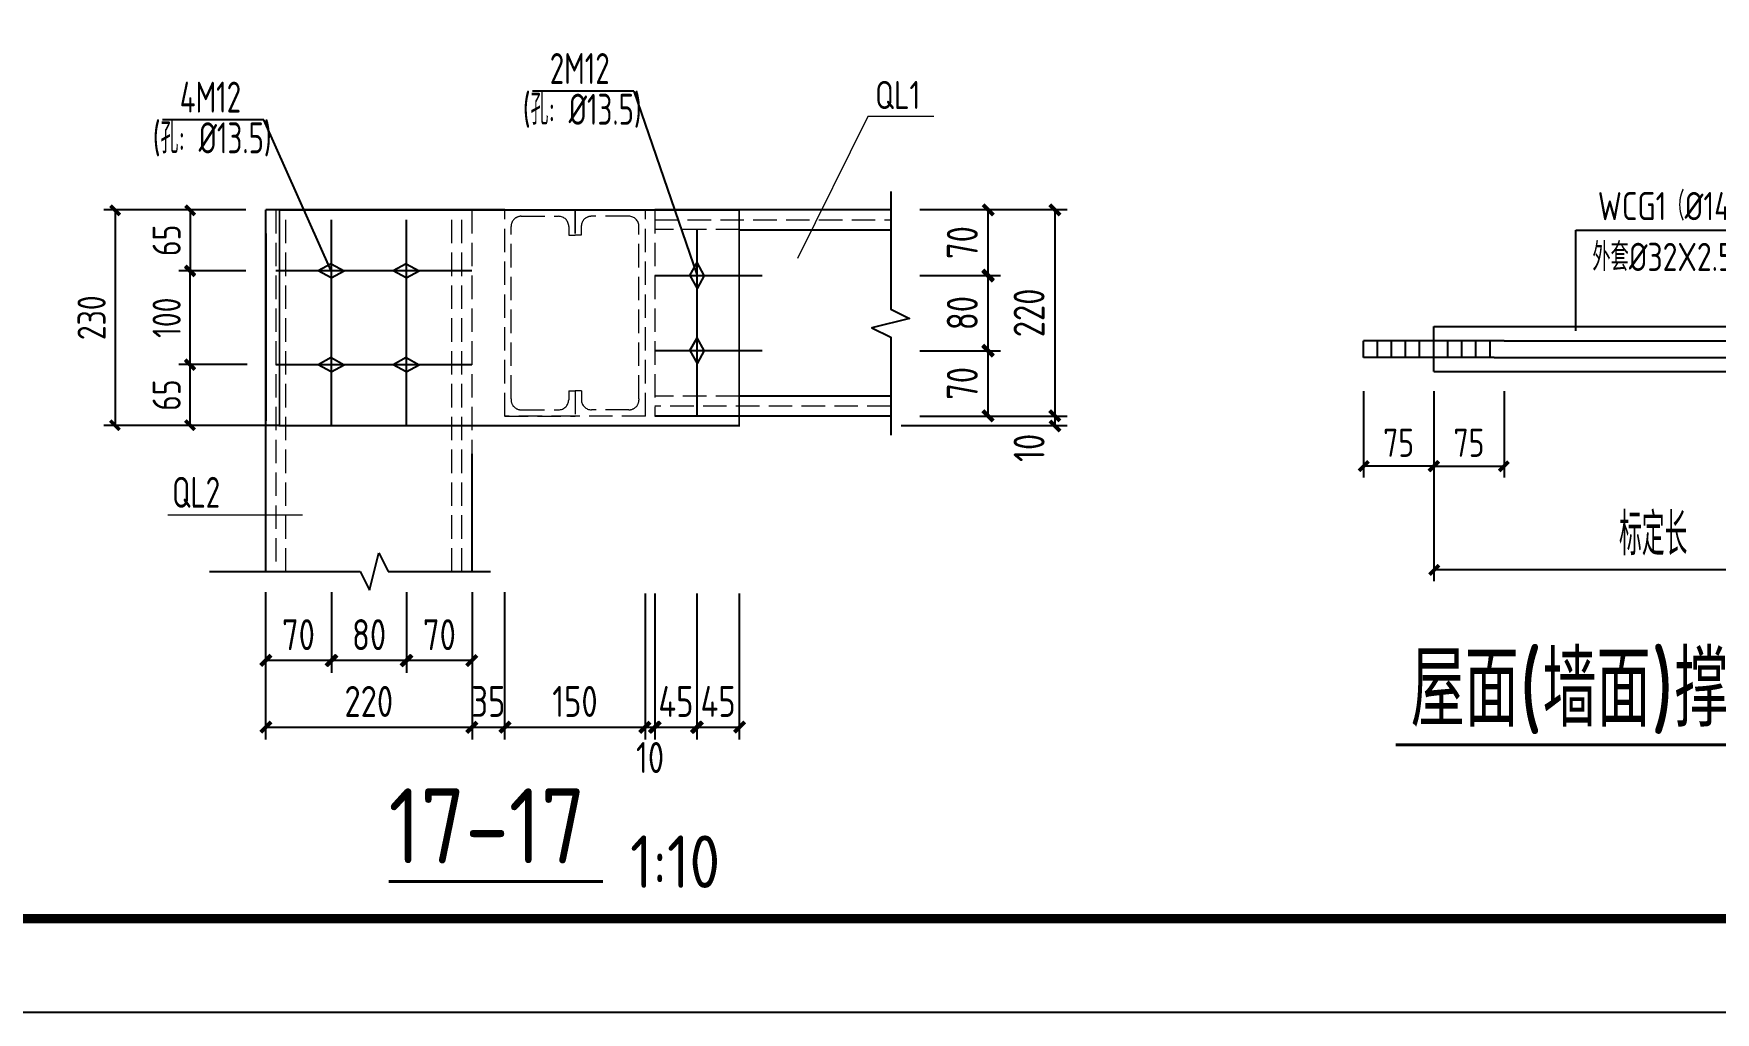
# Model space of a CAD drawing. Header units: millimetres. Extents: x 866561 to 877878, y 40199 to 44891.
# Drawn here: x 875400.8 to 875580.1, y 40208.1 to 40312.5 of the extents above; entities that cross this region are included whole.
import ezdxf

# ---------------------------------------------------------------- set-up
doc = ezdxf.new("R2010")
doc.units = ezdxf.units.MM
doc.header["$LTSCALE"] = 1000
doc.header["$MEASUREMENT"] = 0
doc.linetypes.add('DASH', pattern=[0.35, 0.25, -0.1])
doc.linetypes.add('DOTE', pattern=[2.42, 2, -0.2, 0.02, -0.2])
for name, color, linetype in [('AXIS', 3, 'Continuous'), ('D1', 112, 'Continuous'), ('D2', 6, 'Continuous'), ('DIM', 7, 'Continuous'), ('DOTE', 1, 'DOTE'), ('FRAME', 4, 'Continuous'), ('M_Thin', 7, 'Continuous'), ('THIN', 7, 'Continuous'), ('文字', 7, 'Continuous'), ('标注', 7, 'Continuous'), ('桩', 6, 'Continuous'), ('索引符号标注', 253, 'Continuous')]:
    doc.layers.add(name, color=color, linetype=linetype)
for name, color, linetype, lineweight in [('D3', 62, 'Continuous', 9), ('LZ', 64, 'Continuous', 9), ('数字', 3, 'Continuous', 9)]:
    doc.layers.add(name, color=color, linetype=linetype, lineweight=lineweight)
doc.styles.add('GBHZ', font='gbenor.shx', dxfattribs={"width": 0.9, "bigfont": 'gbcbig.shx'})
doc.dimstyles.new('Y10', dxfattribs={"dimscale": 0, "dimtxt": 3, "dimasz": 0.01, "dimexe": 1.2, "dimexo": 1, "dimgap": 1, "dimtad": 1, "dimdec": 0, "dimlfac": 10, "dimzin": 0, "dimdsep": 46, "dimtxsty": 'GBHZ', "dimblk1": 'DX', "dimblk2": 'DX', "dimsah": 1, "dimcen": 0.09, "dimdle": 1, "dimadec": 0, "dimazin": 0, "dimtfac": 1, "dimtdec": 0, "dimtix": 1, "dimtmove": 2, "dimatfit": 3, "dimldrblk": 'DX', "dimfxl": 0, "dimtolj": 1, "dimtzin": 0, "dimarcsym": 0})
doc.dimstyles.new('Y10(110)', dxfattribs={"dimscale": 1.1, "dimtxt": 3, "dimasz": 0.01, "dimexe": 1.2, "dimexo": 1, "dimgap": 1, "dimtad": 1, "dimdec": 0, "dimlfac": 10, "dimzin": 0, "dimdsep": 46, "dimtxsty": 'GBHZ', "dimblk1": 'DX', "dimblk2": 'DX', "dimsah": 1, "dimcen": 0.09, "dimdle": 1, "dimadec": 0, "dimazin": 0, "dimtfac": 1, "dimtdec": 0, "dimtix": 1, "dimtmove": 2, "dimatfit": 3, "dimldrblk": 'DX', "dimfxl": 0, "dimtolj": 1, "dimtzin": 0, "dimarcsym": 0})

# ---------------------------------------------------------------- blocks, each defined once
blk = doc.blocks.new('DX')
at = {"color": 0, "linetype": 'ByBlock', "const_width": 40}
blk.add_lwpolyline([(-54, -51), (46, 49)], dxfattribs=at)
blk = doc.blocks.new('*D701')
at = {"layer": 'Defpoints', "color": 0, "linetype": 'ByBlock', "transparency": 16777216}
for p in [(875600.74, 40275.39), (875550.06, 40273.17), (875550.06, 40255.31)]:
    blk.add_point(p, dxfattribs=at)
at = {"layer": 'dim', "color": 0, "linetype": 'ByBlock', "lineweight": -2, "transparency": 16777216}
for p, q in [((875600.74, 40274.39), (875600.74, 40254.11)), ((875550.06, 40272.17), (875550.06, 40254.11)), ((875600.73, 40255.31), (875550.07, 40255.31))]:
    blk.add_line(p, q, dxfattribs=at)
at = {"layer": 'dim', "color": 0, "linetype": 'ByBlock', "lineweight": -2, "transparency": 16777216, "xscale": 0.01, "yscale": 0.01, "zscale": 0.01, "rotation": 180}
blk.add_blockref('DX', (875550.06, 40255.31), dxfattribs=at)
at = {"layer": 'dim', "color": 0, "linetype": 'ByBlock', "lineweight": -2, "transparency": 16777216, "xscale": 0.01, "yscale": 0.01, "zscale": 0.01}
blk.add_blockref('DX', (875600.74, 40255.31), dxfattribs=at)
blk = doc.blocks.new('*D702')
at = {"layer": 'Defpoints', "color": 0, "linetype": 'ByBlock', "transparency": 16777216}
for p in [(875550.06, 40275.39), (875557.56, 40275.39), (875557.56, 40266.37)]:
    blk.add_point(p, dxfattribs=at)
at = {"layer": 'dim', "color": 0, "linetype": 'ByBlock', "lineweight": -2, "transparency": 16777216}
for p, q in [((875550.06, 40274.39), (875550.06, 40265.17)), ((875557.56, 40274.39), (875557.56, 40265.17)), ((875550.07, 40266.37), (875557.55, 40266.37))]:
    blk.add_line(p, q, dxfattribs=at)
at = {"layer": 'dim', "color": 0, "linetype": 'ByBlock', "lineweight": -2, "transparency": 16777216, "xscale": 0.01, "yscale": 0.01, "zscale": 0.01, "rotation": 180}
blk.add_blockref('DX', (875550.06, 40266.37), dxfattribs=at)
at = {"layer": 'dim', "color": 0, "linetype": 'ByBlock', "lineweight": -2, "transparency": 16777216, "xscale": 0.01, "yscale": 0.01, "zscale": 0.01}
blk.add_blockref('DX', (875557.56, 40266.37), dxfattribs=at)
at = {"layer": 'dim', "color": 0, "linetype": 'ByBlock', "transparency": 16777216, "insert": (875553.81, 40268.87), "char_height": 3, "attachment_point": 5, "style": 'GBHZ'}
blk.add_mtext('\\A1;75', dxfattribs=at)
blk = doc.blocks.new('*D703')
at = {"layer": 'Defpoints', "color": 0, "linetype": 'ByBlock', "transparency": 16777216}
for p in [(875542.56, 40275.39), (875550.06, 40275.39), (875542.56, 40266.37)]:
    blk.add_point(p, dxfattribs=at)
at = {"layer": 'dim', "color": 0, "linetype": 'ByBlock', "lineweight": -2, "transparency": 16777216}
for p, q in [((875542.56, 40274.39), (875542.56, 40265.17)), ((875550.06, 40274.39), (875550.06, 40265.17)), ((875550.05, 40266.37), (875542.57, 40266.37))]:
    blk.add_line(p, q, dxfattribs=at)
at = {"layer": 'dim', "color": 0, "linetype": 'ByBlock', "lineweight": -2, "transparency": 16777216, "xscale": 0.01, "yscale": 0.01, "zscale": 0.01, "rotation": 180}
blk.add_blockref('DX', (875542.56, 40266.37), dxfattribs=at)
at = {"layer": 'dim', "color": 0, "linetype": 'ByBlock', "lineweight": -2, "transparency": 16777216, "xscale": 0.01, "yscale": 0.01, "zscale": 0.01}
blk.add_blockref('DX', (875550.06, 40266.37), dxfattribs=at)
at = {"layer": 'dim', "color": 0, "linetype": 'ByBlock', "transparency": 16777216, "insert": (875546.31, 40268.87), "char_height": 3, "attachment_point": 5, "style": 'GBHZ'}
blk.add_mtext('\\A1;75', dxfattribs=at)
blk = doc.blocks.new('*D1007')
at = {"layer": 'Defpoints', "color": 0, "linetype": 'ByBlock', "transparency": 16777216}
for p in [(875425.49, 40254.05), (875447.54, 40254.05), (875447.54, 40238.54)]:
    blk.add_point(p, dxfattribs=at)
at = {"layer": 'DIM', "color": 0, "linetype": 'ByBlock', "lineweight": -2, "transparency": 16777216}
for p, q in [((875425.49, 40252.95), (875425.49, 40237.22)), ((875447.54, 40252.95), (875447.54, 40237.22)), ((875425.5, 40238.54), (875447.52, 40238.54))]:
    blk.add_line(p, q, dxfattribs=at)
at = {"layer": 'DIM', "color": 0, "linetype": 'ByBlock', "lineweight": -2, "transparency": 16777216, "xscale": 0.011, "yscale": 0.011, "zscale": 0.011, "rotation": 180}
blk.add_blockref('DX', (875425.49, 40238.54), dxfattribs=at)
at = {"layer": 'DIM', "color": 0, "linetype": 'ByBlock', "lineweight": -2, "transparency": 16777216, "xscale": 0.011, "yscale": 0.011, "zscale": 0.011}
blk.add_blockref('DX', (875447.54, 40238.54), dxfattribs=at)
at = {"layer": 'DIM', "color": 0, "linetype": 'ByBlock', "transparency": 16777216, "insert": (875436.51, 40241.29), "char_height": 3.3, "attachment_point": 5, "style": 'GBHZ'}
blk.add_mtext('\\A1;220', dxfattribs=at)
blk = doc.blocks.new('*D1008')
at = {"layer": 'Defpoints', "color": 0, "linetype": 'ByBlock', "transparency": 16777216}
for p in [(875440.54, 40254.05), (875447.54, 40254.05), (875440.54, 40245.66)]:
    blk.add_point(p, dxfattribs=at)
at = {"layer": 'DIM', "color": 0, "linetype": 'ByBlock', "lineweight": -2, "transparency": 16777216}
for p, q in [((875440.54, 40252.95), (875440.54, 40244.34)), ((875447.54, 40252.95), (875447.54, 40244.34)), ((875447.52, 40245.66), (875440.55, 40245.66))]:
    blk.add_line(p, q, dxfattribs=at)
at = {"layer": 'DIM', "color": 0, "linetype": 'ByBlock', "lineweight": -2, "transparency": 16777216, "xscale": 0.011, "yscale": 0.011, "zscale": 0.011, "rotation": 180}
blk.add_blockref('DX', (875440.54, 40245.66), dxfattribs=at)
at = {"layer": 'DIM', "color": 0, "linetype": 'ByBlock', "lineweight": -2, "transparency": 16777216, "xscale": 0.011, "yscale": 0.011, "zscale": 0.011}
blk.add_blockref('DX', (875447.54, 40245.66), dxfattribs=at)
at = {"layer": 'DIM', "color": 0, "linetype": 'ByBlock', "transparency": 16777216, "insert": (875444.04, 40248.41), "char_height": 3.3, "attachment_point": 5, "style": 'GBHZ'}
blk.add_mtext('\\A1;70', dxfattribs=at)
blk = doc.blocks.new('*D1009')
at = {"layer": 'Defpoints', "color": 0, "linetype": 'ByBlock', "transparency": 16777216}
for p in [(875432.54, 40254.05), (875440.54, 40254.05), (875432.54, 40245.66)]:
    blk.add_point(p, dxfattribs=at)
at = {"layer": 'DIM', "color": 0, "linetype": 'ByBlock', "lineweight": -2, "transparency": 16777216}
for p, q in [((875432.54, 40252.95), (875432.54, 40244.34)), ((875440.54, 40252.95), (875440.54, 40244.34)), ((875440.53, 40245.66), (875432.55, 40245.66))]:
    blk.add_line(p, q, dxfattribs=at)
at = {"layer": 'DIM', "color": 0, "linetype": 'ByBlock', "lineweight": -2, "transparency": 16777216, "xscale": 0.011, "yscale": 0.011, "zscale": 0.011, "rotation": 180}
blk.add_blockref('DX', (875432.54, 40245.66), dxfattribs=at)
at = {"layer": 'DIM', "color": 0, "linetype": 'ByBlock', "lineweight": -2, "transparency": 16777216, "xscale": 0.011, "yscale": 0.011, "zscale": 0.011}
blk.add_blockref('DX', (875440.54, 40245.66), dxfattribs=at)
at = {"layer": 'DIM', "color": 0, "linetype": 'ByBlock', "transparency": 16777216, "insert": (875436.54, 40248.41), "char_height": 3.3, "attachment_point": 5, "style": 'GBHZ'}
blk.add_mtext('\\A1;80', dxfattribs=at)
blk = doc.blocks.new('*D1010')
at = {"layer": 'Defpoints', "color": 0, "linetype": 'ByBlock', "transparency": 16777216}
for p in [(875425.49, 40254.05), (875432.54, 40254.05), (875425.49, 40245.66)]:
    blk.add_point(p, dxfattribs=at)
at = {"layer": 'DIM', "color": 0, "linetype": 'ByBlock', "lineweight": -2, "transparency": 16777216}
for p, q in [((875425.49, 40252.95), (875425.49, 40244.34)), ((875432.54, 40252.95), (875432.54, 40244.34)), ((875432.52, 40245.66), (875425.5, 40245.66))]:
    blk.add_line(p, q, dxfattribs=at)
at = {"layer": 'DIM', "color": 0, "linetype": 'ByBlock', "lineweight": -2, "transparency": 16777216, "xscale": 0.011, "yscale": 0.011, "zscale": 0.011, "rotation": 180}
blk.add_blockref('DX', (875425.49, 40245.66), dxfattribs=at)
at = {"layer": 'DIM', "color": 0, "linetype": 'ByBlock', "lineweight": -2, "transparency": 16777216, "xscale": 0.011, "yscale": 0.011, "zscale": 0.011}
blk.add_blockref('DX', (875432.54, 40245.66), dxfattribs=at)
at = {"layer": 'DIM', "color": 0, "linetype": 'ByBlock', "transparency": 16777216, "insert": (875429.01, 40248.41), "char_height": 3.3, "attachment_point": 5, "style": 'GBHZ'}
blk.add_mtext('\\A1;70', dxfattribs=at)
blk = doc.blocks.new('*D1013')
at = {"layer": 'Defpoints', "color": 0, "linetype": 'ByBlock', "transparency": 16777216}
for p in [(875447.54, 40254.05), (875450.99, 40254.05), (875450.99, 40238.54)]:
    blk.add_point(p, dxfattribs=at)
at = {"layer": 'DIM', "color": 0, "linetype": 'ByBlock', "lineweight": -2, "transparency": 16777216}
for p, q in [((875447.54, 40252.95), (875447.54, 40237.22)), ((875450.99, 40252.95), (875450.99, 40237.22)), ((875447.52, 40238.54), (875447.51, 40238.54)), ((875447.54, 40238.54), (875450.99, 40238.54)), ((875451.01, 40238.54), (875451.02, 40238.54))]:
    blk.add_line(p, q, dxfattribs=at)
at = {"layer": 'DIM', "color": 0, "linetype": 'ByBlock', "lineweight": -2, "transparency": 16777216, "xscale": 0.011, "yscale": 0.011, "zscale": 0.011}
blk.add_blockref('DX', (875447.54, 40238.54), dxfattribs=at)
at = {"layer": 'DIM', "color": 0, "linetype": 'ByBlock', "lineweight": -2, "transparency": 16777216, "xscale": 0.011, "yscale": 0.011, "zscale": 0.011, "rotation": 180}
blk.add_blockref('DX', (875450.99, 40238.54), dxfattribs=at)
at = {"layer": 'DIM', "color": 0, "linetype": 'ByBlock', "transparency": 16777216, "insert": (875449.26, 40241.29), "char_height": 3.3, "attachment_point": 5, "style": 'GBHZ'}
blk.add_mtext('\\A1;35', dxfattribs=at)
blk = doc.blocks.new('*D1014')
at = {"layer": 'Defpoints', "color": 0, "linetype": 'ByBlock', "transparency": 16777216}
for p in [(875450.99, 40254.05), (875465.99, 40253.91), (875465.99, 40238.54)]:
    blk.add_point(p, dxfattribs=at)
at = {"layer": 'DIM', "color": 0, "linetype": 'ByBlock', "lineweight": -2, "transparency": 16777216}
for p, q in [((875450.99, 40252.95), (875450.99, 40237.22)), ((875465.99, 40252.81), (875465.99, 40237.22)), ((875451.01, 40238.54), (875465.98, 40238.54))]:
    blk.add_line(p, q, dxfattribs=at)
at = {"layer": 'DIM', "color": 0, "linetype": 'ByBlock', "lineweight": -2, "transparency": 16777216, "xscale": 0.011, "yscale": 0.011, "zscale": 0.011, "rotation": 180}
blk.add_blockref('DX', (875450.99, 40238.54), dxfattribs=at)
at = {"layer": 'DIM', "color": 0, "linetype": 'ByBlock', "lineweight": -2, "transparency": 16777216, "xscale": 0.011, "yscale": 0.011, "zscale": 0.011}
blk.add_blockref('DX', (875465.99, 40238.54), dxfattribs=at)
at = {"layer": 'DIM', "color": 0, "linetype": 'ByBlock', "transparency": 16777216, "insert": (875458.49, 40241.29), "char_height": 3.3, "attachment_point": 5, "style": 'GBHZ'}
blk.add_mtext('\\A1;150', dxfattribs=at)
blk = doc.blocks.new('*D1015')
at = {"layer": 'Defpoints', "color": 0, "linetype": 'ByBlock', "transparency": 16777216}
for p in [(875424.39, 40293.7), (875417.45, 40287.2), (875424.39, 40287.2)]:
    blk.add_point(p, dxfattribs=at)
at = {"layer": 'DIM', "color": 0, "linetype": 'ByBlock', "lineweight": -2, "transparency": 16777216}
for p, q in [((875423.39, 40293.7), (875416.25, 40293.7)), ((875417.45, 40293.69), (875417.45, 40287.21)), ((875423.39, 40287.2), (875416.25, 40287.2))]:
    blk.add_line(p, q, dxfattribs=at)
at = {"layer": 'DIM', "color": 0, "linetype": 'ByBlock', "lineweight": -2, "transparency": 16777216, "xscale": 0.01, "yscale": 0.01, "zscale": 0.01}
for p, rotation in [((875417.45, 40293.7), 90), ((875417.45, 40287.2), 270)]:
    blk.add_blockref('DX', p, dxfattribs=dict(at, rotation=rotation))
at = {"layer": 'DIM', "color": 0, "linetype": 'ByBlock', "transparency": 16777216, "insert": (875414.95, 40290.45), "char_height": 3, "attachment_point": 5, "rotation": 90, "style": 'GBHZ'}
blk.add_mtext('\\A1;65', dxfattribs=at)
blk = doc.blocks.new('*D1016')
at = {"layer": 'Defpoints', "color": 0, "linetype": 'ByBlock', "transparency": 16777216}
for p in [(875417.45, 40287.2), (875424.39, 40287.2), (875424.53, 40277.2)]:
    blk.add_point(p, dxfattribs=at)
at = {"layer": 'DIM', "color": 0, "linetype": 'ByBlock', "lineweight": -2, "transparency": 16777216}
for p, q in [((875423.39, 40287.2), (875416.25, 40287.2)), ((875417.45, 40277.21), (875417.45, 40287.19)), ((875423.53, 40277.2), (875416.25, 40277.2))]:
    blk.add_line(p, q, dxfattribs=at)
at = {"layer": 'DIM', "color": 0, "linetype": 'ByBlock', "lineweight": -2, "transparency": 16777216, "xscale": 0.01, "yscale": 0.01, "zscale": 0.01}
for p, rotation in [((875417.45, 40287.2), 90), ((875417.45, 40277.2), 270)]:
    blk.add_blockref('DX', p, dxfattribs=dict(at, rotation=rotation))
at = {"layer": 'DIM', "color": 0, "linetype": 'ByBlock', "transparency": 16777216, "insert": (875414.95, 40282.2), "char_height": 3, "attachment_point": 5, "rotation": 90, "style": 'GBHZ'}
blk.add_mtext('\\A1;100', dxfattribs=at)
blk = doc.blocks.new('*D1017')
at = {"layer": 'Defpoints', "color": 0, "linetype": 'ByBlock', "transparency": 16777216}
for p in [(875417.45, 40277.2), (875424.39, 40277.2), (875424.39, 40270.7)]:
    blk.add_point(p, dxfattribs=at)
at = {"layer": 'DIM', "color": 0, "linetype": 'ByBlock', "lineweight": -2, "transparency": 16777216}
for p, q in [((875423.39, 40277.2), (875416.25, 40277.2)), ((875417.45, 40270.71), (875417.45, 40277.19)), ((875423.39, 40270.7), (875416.25, 40270.7))]:
    blk.add_line(p, q, dxfattribs=at)
at = {"layer": 'DIM', "color": 0, "linetype": 'ByBlock', "lineweight": -2, "transparency": 16777216, "xscale": 0.01, "yscale": 0.01, "zscale": 0.01}
for p, rotation in [((875417.45, 40277.2), 90), ((875417.45, 40270.7), 270)]:
    blk.add_blockref('DX', p, dxfattribs=dict(at, rotation=rotation))
at = {"layer": 'DIM', "color": 0, "linetype": 'ByBlock', "transparency": 16777216, "insert": (875414.95, 40273.95), "char_height": 3, "attachment_point": 5, "rotation": 90, "style": 'GBHZ'}
blk.add_mtext('\\A1;65', dxfattribs=at)
blk = doc.blocks.new('*D1018')
at = {"layer": 'Defpoints', "color": 0, "linetype": 'ByBlock', "transparency": 16777216}
for p in [(875422.39, 40293.7), (875409.45, 40270.7), (875422.39, 40270.7)]:
    blk.add_point(p, dxfattribs=at)
at = {"layer": 'DIM', "color": 0, "linetype": 'ByBlock', "lineweight": -2, "transparency": 16777216}
for p, q in [((875421.39, 40293.7), (875408.25, 40293.7)), ((875409.45, 40293.69), (875409.45, 40270.71)), ((875421.39, 40270.7), (875408.25, 40270.7))]:
    blk.add_line(p, q, dxfattribs=at)
at = {"layer": 'DIM', "color": 0, "linetype": 'ByBlock', "lineweight": -2, "transparency": 16777216, "xscale": 0.01, "yscale": 0.01, "zscale": 0.01}
for p, rotation in [((875409.45, 40293.7), 90), ((875409.45, 40270.7), 270)]:
    blk.add_blockref('DX', p, dxfattribs=dict(at, rotation=rotation))
at = {"layer": 'DIM', "color": 0, "linetype": 'ByBlock', "transparency": 16777216, "insert": (875406.95, 40282.2), "char_height": 3, "attachment_point": 5, "rotation": 90, "style": 'GBHZ'}
blk.add_mtext('\\A1;230', dxfattribs=at)
blk = doc.blocks.new('*D1019')
at = {"layer": 'Defpoints', "color": 0, "linetype": 'ByBlock', "transparency": 16777216}
for p in [(875494.15, 40293.74), (875494.15, 40271.7), (875509.66, 40271.7)]:
    blk.add_point(p, dxfattribs=at)
at = {"layer": 'DIM', "color": 0, "linetype": 'ByBlock', "lineweight": -2, "transparency": 16777216}
for p, q in [((875495.25, 40293.74), (875510.98, 40293.74)), ((875509.66, 40293.73), (875509.66, 40271.71)), ((875495.25, 40271.7), (875510.98, 40271.7))]:
    blk.add_line(p, q, dxfattribs=at)
at = {"layer": 'DIM', "color": 0, "linetype": 'ByBlock', "lineweight": -2, "transparency": 16777216, "xscale": 0.011, "yscale": 0.011, "zscale": 0.011}
for p, rotation in [((875509.66, 40293.74), 90), ((875509.66, 40271.7), 270)]:
    blk.add_blockref('DX', p, dxfattribs=dict(at, rotation=rotation))
at = {"layer": 'DIM', "color": 0, "linetype": 'ByBlock', "transparency": 16777216, "insert": (875506.91, 40282.72), "char_height": 3.3, "attachment_point": 5, "rotation": 90, "style": 'GBHZ'}
blk.add_mtext('\\A1;220', dxfattribs=at)
blk = doc.blocks.new('*D1020')
at = {"layer": 'Defpoints', "color": 0, "linetype": 'ByBlock', "transparency": 16777216}
for p in [(875494.15, 40278.69), (875502.54, 40278.69), (875494.15, 40271.7)]:
    blk.add_point(p, dxfattribs=at)
at = {"layer": 'DIM', "color": 0, "linetype": 'ByBlock', "lineweight": -2, "transparency": 16777216}
for p, q in [((875495.25, 40278.69), (875503.86, 40278.69)), ((875502.54, 40271.71), (875502.54, 40278.68)), ((875495.25, 40271.7), (875503.86, 40271.7))]:
    blk.add_line(p, q, dxfattribs=at)
at = {"layer": 'DIM', "color": 0, "linetype": 'ByBlock', "lineweight": -2, "transparency": 16777216, "xscale": 0.011, "yscale": 0.011, "zscale": 0.011}
for p, rotation in [((875502.54, 40278.69), 90), ((875502.54, 40271.7), 270)]:
    blk.add_blockref('DX', p, dxfattribs=dict(at, rotation=rotation))
at = {"layer": 'DIM', "color": 0, "linetype": 'ByBlock', "transparency": 16777216, "insert": (875499.79, 40275.2), "char_height": 3.3, "attachment_point": 5, "rotation": 90, "style": 'GBHZ'}
blk.add_mtext('\\A1;70', dxfattribs=at)
blk = doc.blocks.new('*D1021')
at = {"layer": 'Defpoints', "color": 0, "linetype": 'ByBlock', "transparency": 16777216}
for p in [(875494.15, 40286.7), (875502.54, 40286.7), (875494.15, 40278.69)]:
    blk.add_point(p, dxfattribs=at)
at = {"layer": 'DIM', "color": 0, "linetype": 'ByBlock', "lineweight": -2, "transparency": 16777216}
for p, q in [((875495.25, 40286.7), (875503.86, 40286.7)), ((875502.54, 40278.71), (875502.54, 40286.69)), ((875495.25, 40278.69), (875503.86, 40278.69))]:
    blk.add_line(p, q, dxfattribs=at)
at = {"layer": 'DIM', "color": 0, "linetype": 'ByBlock', "lineweight": -2, "transparency": 16777216, "xscale": 0.011, "yscale": 0.011, "zscale": 0.011}
for p, rotation in [((875502.54, 40286.7), 90), ((875502.54, 40278.69), 270)]:
    blk.add_blockref('DX', p, dxfattribs=dict(at, rotation=rotation))
at = {"layer": 'DIM', "color": 0, "linetype": 'ByBlock', "transparency": 16777216, "insert": (875499.79, 40282.7), "char_height": 3.3, "attachment_point": 5, "rotation": 90, "style": 'GBHZ'}
blk.add_mtext('\\A1;80', dxfattribs=at)
blk = doc.blocks.new('*D1022')
at = {"layer": 'Defpoints', "color": 0, "linetype": 'ByBlock', "transparency": 16777216}
for p in [(875494.15, 40293.74), (875502.54, 40293.74), (875494.15, 40286.7)]:
    blk.add_point(p, dxfattribs=at)
at = {"layer": 'DIM', "color": 0, "linetype": 'ByBlock', "lineweight": -2, "transparency": 16777216}
for p, q in [((875495.25, 40293.74), (875503.86, 40293.74)), ((875502.54, 40286.71), (875502.54, 40293.73)), ((875495.25, 40286.7), (875503.86, 40286.7))]:
    blk.add_line(p, q, dxfattribs=at)
at = {"layer": 'DIM', "color": 0, "linetype": 'ByBlock', "lineweight": -2, "transparency": 16777216, "xscale": 0.011, "yscale": 0.011, "zscale": 0.011}
for p, rotation in [((875502.54, 40293.74), 90), ((875502.54, 40286.7), 270)]:
    blk.add_blockref('DX', p, dxfattribs=dict(at, rotation=rotation))
at = {"layer": 'DIM', "color": 0, "linetype": 'ByBlock', "transparency": 16777216, "insert": (875499.79, 40290.22), "char_height": 3.3, "attachment_point": 5, "rotation": 90, "style": 'GBHZ'}
blk.add_mtext('\\A1;70', dxfattribs=at)
blk = doc.blocks.new('*D1023')
at = {"layer": 'Defpoints', "color": 0, "linetype": 'ByBlock', "transparency": 16777216}
for p in [(875465.99, 40253.91), (875467, 40253.91), (875467, 40238.54)]:
    blk.add_point(p, dxfattribs=at)
at = {"layer": 'DIM', "color": 0, "linetype": 'ByBlock', "lineweight": -2, "transparency": 16777216}
for p, q in [((875465.99, 40252.81), (875465.99, 40237.22)), ((875467, 40252.81), (875467, 40237.22)), ((875465.98, 40238.54), (875465.97, 40238.54)), ((875465.99, 40238.54), (875467, 40238.54)), ((875467.01, 40238.54), (875467.02, 40238.54))]:
    blk.add_line(p, q, dxfattribs=at)
at = {"layer": 'DIM', "color": 0, "linetype": 'ByBlock', "lineweight": -2, "transparency": 16777216, "xscale": 0.011, "yscale": 0.011, "zscale": 0.011}
blk.add_blockref('DX', (875465.99, 40238.54), dxfattribs=at)
at = {"layer": 'DIM', "color": 0, "linetype": 'ByBlock', "lineweight": -2, "transparency": 16777216, "xscale": 0.011, "yscale": 0.011, "zscale": 0.011, "rotation": 180}
blk.add_blockref('DX', (875467, 40238.54), dxfattribs=at)
at = {"layer": 'DIM', "color": 0, "linetype": 'ByBlock', "transparency": 16777216, "insert": (875466.5, 40235.31), "char_height": 3.3, "attachment_point": 5, "style": 'GBHZ'}
blk.add_mtext('\\A1;10', dxfattribs=at)
blk = doc.blocks.new('*D1024')
at = {"layer": 'Defpoints', "color": 0, "linetype": 'ByBlock', "transparency": 16777216}
for p in [(875467, 40253.91), (875471.5, 40253.91), (875471.5, 40238.54)]:
    blk.add_point(p, dxfattribs=at)
at = {"layer": 'DIM', "color": 0, "linetype": 'ByBlock', "lineweight": -2, "transparency": 16777216}
for p, q in [((875467, 40252.81), (875467, 40237.22)), ((875471.5, 40252.81), (875471.5, 40237.22)), ((875466.99, 40238.54), (875466.98, 40238.54)), ((875467, 40238.54), (875471.5, 40238.54)), ((875471.51, 40238.54), (875471.52, 40238.54))]:
    blk.add_line(p, q, dxfattribs=at)
at = {"layer": 'DIM', "color": 0, "linetype": 'ByBlock', "lineweight": -2, "transparency": 16777216, "xscale": 0.011, "yscale": 0.011, "zscale": 0.011}
blk.add_blockref('DX', (875467, 40238.54), dxfattribs=at)
at = {"layer": 'DIM', "color": 0, "linetype": 'ByBlock', "lineweight": -2, "transparency": 16777216, "xscale": 0.011, "yscale": 0.011, "zscale": 0.011, "rotation": 180}
blk.add_blockref('DX', (875471.5, 40238.54), dxfattribs=at)
at = {"layer": 'DIM', "color": 0, "linetype": 'ByBlock', "transparency": 16777216, "insert": (875469.25, 40241.29), "char_height": 3.3, "attachment_point": 5, "style": 'GBHZ'}
blk.add_mtext('\\A1;45', dxfattribs=at)
blk = doc.blocks.new('*D1025')
at = {"layer": 'Defpoints', "color": 0, "linetype": 'ByBlock', "transparency": 16777216}
for p in [(875471.5, 40253.91), (875476, 40253.91), (875476, 40238.54)]:
    blk.add_point(p, dxfattribs=at)
at = {"layer": 'DIM', "color": 0, "linetype": 'ByBlock', "lineweight": -2, "transparency": 16777216}
for p, q in [((875471.5, 40252.81), (875471.5, 40237.22)), ((875476, 40252.81), (875476, 40237.22)), ((875471.49, 40238.54), (875471.48, 40238.54)), ((875471.5, 40238.54), (875476, 40238.54)), ((875476.01, 40238.54), (875476.02, 40238.54))]:
    blk.add_line(p, q, dxfattribs=at)
at = {"layer": 'DIM', "color": 0, "linetype": 'ByBlock', "lineweight": -2, "transparency": 16777216, "xscale": 0.011, "yscale": 0.011, "zscale": 0.011}
blk.add_blockref('DX', (875471.5, 40238.54), dxfattribs=at)
at = {"layer": 'DIM', "color": 0, "linetype": 'ByBlock', "lineweight": -2, "transparency": 16777216, "xscale": 0.011, "yscale": 0.011, "zscale": 0.011, "rotation": 180}
blk.add_blockref('DX', (875476, 40238.54), dxfattribs=at)
at = {"layer": 'DIM', "color": 0, "linetype": 'ByBlock', "transparency": 16777216, "insert": (875473.75, 40241.29), "char_height": 3.3, "attachment_point": 5, "style": 'GBHZ'}
blk.add_mtext('\\A1;45', dxfattribs=at)
blk = doc.blocks.new('*D1035')
at = {"layer": 'Defpoints', "color": 0, "linetype": 'ByBlock', "transparency": 16777216}
for p in [(875494.15, 40271.7), (875492.16, 40270.7), (875509.66, 40270.7)]:
    blk.add_point(p, dxfattribs=at)
at = {"layer": 'DIM', "color": 0, "linetype": 'ByBlock', "lineweight": -2, "transparency": 16777216}
for p, q in [((875495.25, 40271.7), (875510.98, 40271.7)), ((875509.66, 40271.71), (875509.66, 40271.72)), ((875509.66, 40271.7), (875509.66, 40270.7)), ((875493.26, 40270.7), (875510.98, 40270.7)), ((875509.66, 40270.69), (875509.66, 40270.68))]:
    blk.add_line(p, q, dxfattribs=at)
at = {"layer": 'DIM', "color": 0, "linetype": 'ByBlock', "lineweight": -2, "transparency": 16777216, "xscale": 0.011, "yscale": 0.011, "zscale": 0.011}
for p, rotation in [((875509.66, 40271.7), 270), ((875509.66, 40270.7), 90)]:
    blk.add_blockref('DX', p, dxfattribs=dict(at, rotation=rotation))
at = {"layer": 'DIM', "color": 0, "linetype": 'ByBlock', "transparency": 16777216, "insert": (875506.91, 40268.33), "char_height": 3.3, "attachment_point": 5, "rotation": 90, "style": 'GBHZ'}
blk.add_mtext('\\A1;10', dxfattribs=at)

msp = doc.modelspace()

# ---------------------------------------------------------------- linework, layer by layer
msp.add_line((875911.262, 40208.139), (875070.262, 40208.139))
at = {"color": 0, "const_width": 1}
msp.add_lwpolyline([(875901.262, 40218.139), (875095.262, 40218.139), (875095.262, 40792.139), (875901.262, 40792.139)], close=True, dxfattribs=at)
at = {"layer": 'D1', "color": 251}
for p, q in [((875464.775, 40306.357), (875453.952, 40306.357)), ((875464.775, 40306.357), (875471.503, 40286.698)), ((875425.321, 40303.308), (875414.498, 40303.308)), ((875432.49, 40287.2), (875425.321, 40303.308))]:
    msp.add_line(p, q, dxfattribs=at)
at = {"layer": 'D2'}
for p, q in [((875425.536, 40255.145), (875425.536, 40293.698)), ((875467.003, 40293.698), (875476.003, 40293.698)), ((875492.157, 40293.698), (875467.003, 40293.698)), ((875425.536, 40291.198), (875425.536, 40271.198)), ((875492.157, 40291.556), (875476.003, 40291.556)), ((875492.157, 40273.839), (875476.003, 40273.839)), ((875492.157, 40271.698), (875467.003, 40271.698)), ((875447.49, 40267.698), (875447.49, 40255.145))]:
    msp.add_line(p, q, dxfattribs=at)
at = {"layer": 'D3', "color": 251}
for p, q in [((875489.722, 40303.664), (875482.216, 40288.506)), ((875496.765, 40303.664), (875489.722, 40303.664)), ((875415.065, 40261.188), (875429.447, 40261.188))]:
    msp.add_line(p, q, dxfattribs=at)
at = {"layer": 'dim', "color": 0, "linetype": 'Continuous'}
for p, q in [((875565.203, 40291.527), (875609.681, 40291.527)), ((875565.203, 40280.818), (875565.203, 40291.527))]:
    msp.add_line(p, q, dxfattribs=at)
at = {"layer": 'DOTE', "linetype": 'DOTE', "ltscale": 5}
for p, q in [((875432.49, 40292.649), (875432.49, 40270.746)), ((875440.493, 40292.649), (875440.493, 40270.746)), ((875447.49, 40287.198), (875426.606, 40287.198)), ((875447.49, 40277.198), (875426.606, 40277.198))]:
    msp.add_line(p, q, dxfattribs=at)
at = {"layer": 'DOTE', "linetype": 'DOTE', "ltscale": 0.01}
for p, q in [((875471.503, 40271.698), (875471.503, 40292.627)), ((875467.003, 40286.698), (875478.454, 40286.698)), ((875467.003, 40278.694), (875478.454, 40278.694))]:
    msp.add_line(p, q, dxfattribs=at)
at = {"layer": 'FRAME', "color": 4}
for p, q in [((875550.055, 40281.257), (875600.742, 40281.257)), ((875550.055, 40276.457), (875550.055, 40281.257)), ((875542.555, 40277.957), (875542.555, 40279.757)), ((875557.555, 40279.757), (875542.555, 40279.757)), ((875544.055, 40277.957), (875544.055, 40279.757)), ((875545.555, 40277.957), (875545.555, 40279.757)), ((875547.055, 40277.957), (875547.055, 40279.757)), ((875548.555, 40277.957), (875548.555, 40279.757)), ((875551.555, 40277.957), (875551.555, 40279.757)), ((875553.055, 40277.957), (875553.055, 40279.757)), ((875554.555, 40277.957), (875554.555, 40279.757)), ((875556.055, 40277.957), (875556.055, 40279.757)), ((875557.555, 40279.757), (875594.523, 40279.757)), ((875556.497, 40277.957), (875542.555, 40277.957)), ((875556.497, 40277.957), (875593.242, 40277.957)), ((875550.055, 40276.457), (875600.742, 40276.457))]:
    msp.add_line(p, q, dxfattribs=at)
at = {"layer": 'LZ', "color": 251, "linetype": 'DASH', "ltscale": 0.01}
for p, q in [((875426.606, 40293.698), (875426.606, 40255.145)), ((875427.677, 40255.145), (875427.677, 40293.698)), ((875445.349, 40255.145), (875445.349, 40293.698)), ((875446.419, 40255.145), (875446.419, 40293.698)), ((875447.49, 40293.698), (875447.49, 40267.698)), ((875451, 40271.698), (875451, 40293.698)), ((875451.003, 40293.698), (875458.501, 40293.698)), ((875452.761, 40293.023), (875456.743, 40293.02)), ((875458.494, 40293.698), (875458.492, 40290.993)), ((875465.992, 40293.698), (875458.494, 40293.698)), ((875458.501, 40293.698), (875458.503, 40290.993)), ((875464.233, 40293.023), (875460.251, 40293.02)), ((875465.994, 40271.698), (875465.994, 40293.698)), ((875467.003, 40293.698), (875467.003, 40271.698)), ((875451.68, 40273.571), (875451.68, 40291.942)), ((875457.826, 40291.939), (875457.827, 40290.992)), ((875459.168, 40291.939), (875459.168, 40290.992)), ((875465.314, 40273.571), (875465.314, 40291.942)), ((875467.003, 40292.627), (875492.157, 40292.627)), ((875476.003, 40291.6), (875467.003, 40291.6)), ((875457.827, 40290.992), (875458.503, 40290.993)), ((875459.168, 40290.992), (875458.492, 40290.993)), ((875457.82, 40274.409), (875458.496, 40274.41)), ((875457.82, 40274.409), (875457.821, 40273.463)), ((875458.498, 40274.41), (875458.496, 40271.698)), ((875458.496, 40274.41), (875458.498, 40271.698)), ((875459.174, 40274.409), (875458.498, 40274.41)), ((875459.174, 40274.409), (875459.174, 40273.463)), ((875476.003, 40273.839), (875467.003, 40273.839)), ((875458.492, 40271.698), (875450.994, 40271.698)), ((875451, 40271.698), (875458.498, 40271.698)), ((875452.758, 40272.383), (875456.74, 40272.38)), ((875465.994, 40271.698), (875458.496, 40271.698)), ((875464.237, 40272.383), (875460.255, 40272.38)), ((875492.157, 40272.768), (875467.003, 40272.768))]:
    msp.add_line(p, q, dxfattribs=at)
for centre, start, end in [((875452.762, 40291.941), 90.04512, 180.04512), ((875456.744, 40291.938), 0.04512, 90.04512), ((875460.25, 40291.938), 89.95488, 179.95488), ((875464.232, 40291.941), 359.95488, 89.95488), ((875452.757, 40273.465), 174.35364, 270.04512), ((875456.739, 40273.462), 270.04512, 0.04512), ((875460.256, 40273.462), 179.95488, 269.95488), ((875464.238, 40273.465), 269.95488, 5.64636)]:
    msp.add_arc(centre, 1.082, start, end, dxfattribs=at)
at = {"layer": 'M_Thin', "color": 7}
msp.add_lwpolyline([(875492.157, 40295.651), (875492.157, 40283.122), (875494.157, 40282.122), (875490.157, 40281.122), (875492.157, 40280.122), (875492.157, 40269.698)], dxfattribs=at)
at = {"layer": 'THIN', "linetype": 'ByBlock'}
for p, q in [((875436.587, 40253.145), (875437.587, 40257.145)), ((875437.587, 40257.145), (875438.587, 40255.145)), ((875419.536, 40255.145), (875435.587, 40255.145)), ((875435.587, 40255.145), (875436.587, 40253.145)), ((875438.587, 40255.145), (875449.49, 40255.145))]:
    msp.add_line(p, q, dxfattribs=at)
at = {"layer": '文字', "color": 6, "const_width": 0.32}
msp.add_lwpolyline([(875545.992, 40236.654), (875600.312, 40236.654)], dxfattribs=at)
at = {"layer": '文字', "color": 6, "const_width": 0.32, "elevation": -5}
msp.add_lwpolyline([(875438.613, 40222.076), (875461.493, 40222.076)], dxfattribs=at)
at = {"layer": '标注'}
msp.add_line((875451, 40293.698), (875425.536, 40293.698), dxfattribs=at)
at = {"layer": '标注', "const_width": 0.2}
msp.add_lwpolyline([(875476.003, 40270.698), (875426.994, 40270.698), (875426.994, 40293.698), (875476.003, 40293.698)], close=True, dxfattribs=at)
at = {"layer": '桩'}
for p, q in [((875432.49, 40287.946), (875431.108, 40287.198)), ((875432.49, 40287.946), (875433.871, 40287.198)), ((875440.493, 40287.946), (875439.111, 40287.198)), ((875440.493, 40287.946), (875441.874, 40287.198)), ((875470.754, 40286.698), (875471.503, 40288.079)), ((875472.252, 40286.698), (875471.503, 40288.079)), ((875432.49, 40286.449), (875431.108, 40287.198)), ((875432.49, 40286.449), (875433.871, 40287.198)), ((875440.493, 40286.449), (875439.111, 40287.198)), ((875440.493, 40286.449), (875441.874, 40287.198)), ((875470.754, 40286.698), (875471.503, 40285.316)), ((875472.252, 40286.698), (875471.503, 40285.316)), ((875470.754, 40278.694), (875471.503, 40280.076)), ((875470.754, 40278.694), (875471.503, 40277.313)), ((875472.252, 40278.694), (875471.503, 40280.076)), ((875472.252, 40278.694), (875471.503, 40277.313)), ((875432.49, 40277.946), (875431.108, 40277.198)), ((875432.49, 40276.449), (875431.108, 40277.198)), ((875432.49, 40277.946), (875433.871, 40277.198)), ((875432.49, 40276.449), (875433.871, 40277.198)), ((875440.493, 40277.946), (875439.111, 40277.198)), ((875440.493, 40276.449), (875439.111, 40277.198)), ((875440.493, 40277.946), (875441.874, 40277.198)), ((875440.493, 40276.449), (875441.874, 40277.198))]:
    msp.add_line(p, q, dxfattribs=at)
at = {"layer": '索引符号标注'}
msp.add_line((875426.994, 40270.698), (875411.455, 40270.698), dxfattribs=at)

# ---------------------------------------------------------------- texts
at = {"layer": 'AXIS', "style": 'GBHZ', "width": 0.8}
for s, p in [('2M12', (875455.803, 40307.123)), ('4M12', (875416.349, 40304.074)), ('(孔: %%C13.5)', (875452.92, 40302.78)), ('(孔: %%C13.5)', (875413.467, 40299.731)), ('QL2', (875415.536, 40261.941))]:
    msp.add_text(s, height=3.3, dxfattribs=at).set_placement(p)
at = {"layer": 'dim', "linetype": 'ByBlock', "style": 'GBHZ', "width": 0.75}
msp.add_text('标定长', height=4.5, dxfattribs=at).set_placement((875569.814, 40256.865))
at = {"layer": '数字', "style": 'GBHZ', "width": 0.9}
for s, p in [('QL1', (875490.495, 40304.453)), ('WCG1（%%C14圆钢）、QCG1（%%C12圆钢）', (875567.548, 40292.604)), ('外套%%C32X2.5圆钢管', (875566.969, 40287.188))]:
    msp.add_text(s, height=3, dxfattribs=at).set_placement(p)
at = {"layer": '文字', "color": 6, "style": 'GBHZ'}
for s, height, p in [('屋面(墙面)撑杆大样', 8, (875547.6, 40238.605)), ('17-17', 8, (875438.613, 40224.027, -5)), ('1:10', 5.6, (875464.372, 40221.406, -5))]:
    msp.add_text(s, height=height, dxfattribs=at).set_placement(p)

# ---------------------------------------------------------------- dimensions: what is measured, and where the dimension line sits
at = {"layer": 'DIM', "linetype": 'ByBlock'}
for base, p1, p2, angle, dimstyle, override, picture, middle in [((875409.447, 40270.698), (875422.394, 40293.698), (875422.394, 40270.698), 270, 'Y10', {"dimscale": 1}, '*D1018', (875406.947, 40282.198)), ((875417.447, 40287.198), (875424.394, 40293.698), (875424.394, 40287.198), 270, 'Y10', {"dimscale": 1}, '*D1015', (875414.947, 40290.448)), ((875417.447, 40287.198), (875424.535, 40277.198), (875424.394, 40287.198), 90, 'Y10', {"dimscale": 1}, '*D1016', (875414.947, 40282.198)), ((875417.447, 40277.198), (875424.394, 40270.698), (875424.394, 40277.198), 90, 'Y10', {"dimscale": 1}, '*D1017', (875414.947, 40273.948)), ((875447.536, 40238.544), (875425.492, 40254.052), (875447.536, 40254.052), 180, 'Y10(110)', {"dimtxsty": 'GBHZ'}, '*D1007', (875436.514, 40241.294)), ((875425.492, 40245.663), (875432.536, 40254.052), (875425.492, 40254.052), 180, 'Y10(110)', {"dimtxsty": 'GBHZ'}, '*D1010', (875429.014, 40248.413)), ((875432.536, 40245.663), (875440.539, 40254.052), (875432.536, 40254.052), 180, 'Y10(110)', {"dimtxsty": 'GBHZ'}, '*D1009', (875436.537, 40248.413)), ((875440.539, 40245.663), (875447.536, 40254.052), (875440.539, 40254.052), 180, 'Y10(110)', {"dimtxsty": 'GBHZ'}, '*D1008', (875444.037, 40248.413)), ((875450.994, 40238.544), (875447.536, 40254.052), (875450.994, 40254.052), 180, 'Y10(110)', {"dimtxsty": 'GBHZ'}, '*D1013', (875449.265, 40241.294))]:
    dim = msp.add_linear_dim(base=base, p1=p1, p2=p2, angle=angle, dimstyle=dimstyle, override=override, dxfattribs=at)
    dim.commit()
    dim.dimension.update_dxf_attribs({"geometry": picture, "text_midpoint": middle})
for base, p1, p2, angle, picture, middle in [((875509.656, 40271.698), (875494.149, 40293.741), (875494.149, 40271.698), 90, '*D1019', (875506.906, 40282.719)), ((875502.538, 40293.741), (875494.149, 40286.698), (875494.149, 40293.741), 90, '*D1022', (875499.788, 40290.219)), ((875502.538, 40286.698), (875494.149, 40278.694), (875494.149, 40286.698), 90, '*D1021', (875499.788, 40282.696)), ((875502.538, 40278.694), (875494.149, 40271.698), (875494.149, 40278.694), 90, '*D1020', (875499.788, 40275.196)), ((875465.994, 40238.544), (875450.994, 40254.052), (875465.994, 40253.914), 180, '*D1014', (875458.494, 40241.294)), ((875471.503, 40238.544), (875467.003, 40253.914), (875471.503, 40253.914), 180, '*D1024', (875469.253, 40241.294)), ((875476.003, 40238.544), (875471.503, 40253.914), (875476.003, 40253.914), 180, '*D1025', (875473.753, 40241.294))]:
    dim = msp.add_linear_dim(base=base, p1=p1, p2=p2, angle=angle, dimstyle='Y10(110)', dxfattribs=at)
    dim.commit()
    dim.dimension.update_dxf_attribs({"geometry": picture, "text_midpoint": middle})
at = {"layer": 'dim', "linetype": 'ByBlock'}
for base, p2, picture, middle in [((875542.555, 40266.372), (875542.555, 40275.388), '*D703', (875546.305, 40268.872)), ((875557.555, 40266.372), (875557.555, 40275.388), '*D702', (875553.805, 40268.872))]:
    dim = msp.add_linear_dim(base=base, p1=(875550.055, 40275.388), p2=p2, dimstyle='Y10', override={"dimscale": 1}, dxfattribs=at)
    dim.commit()
    dim.dimension.update_dxf_attribs({"geometry": picture, "text_midpoint": middle})
dim = msp.add_linear_dim(base=(875550.055, 40255.313), p1=(875600.742, 40275.388), p2=(875550.055, 40273.173), text=' ', dimstyle='Y10', override={"dimscale": 1}, dxfattribs=at)
dim.commit()
dim.dimension.update_dxf_attribs({"geometry": '*D701', "text_midpoint": (875575.399, 40255.313)})
at = {"layer": 'DIM', "linetype": 'ByBlock'}
for base, p1, p2, angle, picture, middle in [((875509.656, 40270.698), (875494.149, 40271.698), (875492.157, 40270.698), 270, '*D1035', (875506.906, 40268.329)), ((875467.003, 40238.544), (875465.994, 40253.914), (875467.003, 40253.914), 180, '*D1023', (875466.499, 40235.313))]:
    dim = msp.add_linear_dim(base=base, p1=p1, p2=p2, angle=angle, dimstyle='Y10(110)', dxfattribs=at)
    dim.commit()
    dim.dimension.update_dxf_attribs({"geometry": picture, "text_midpoint": middle, "dimtype": 160})

doc.saveas('drawing.dxf')
